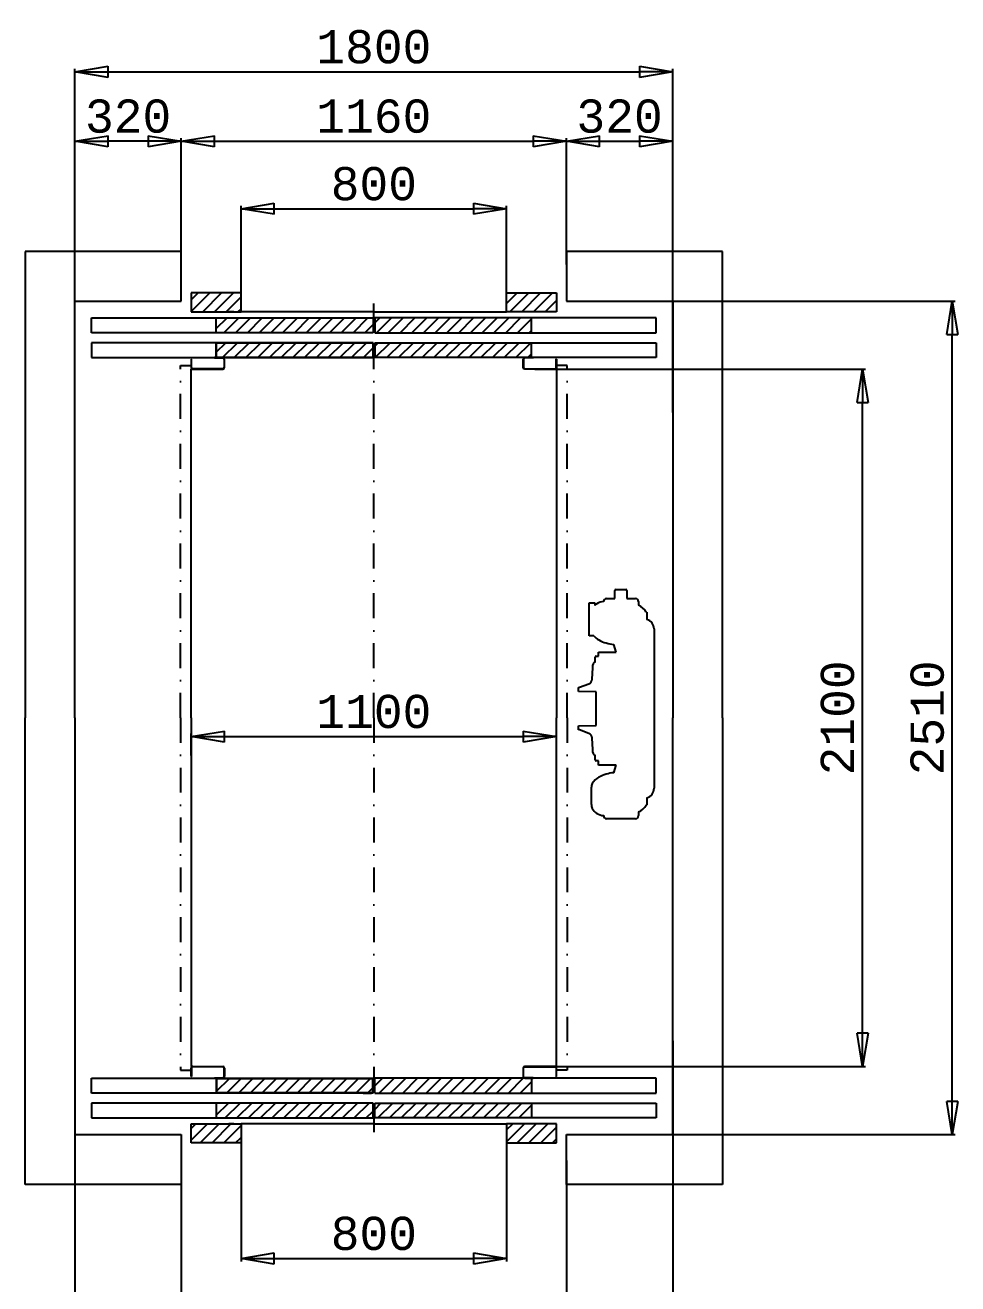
# Model space of a CAD drawing. Extents: x 66121 to 89453, y -8534 to 10021.
# Drawn here: x 80504 to 83313, y 6174 to 9965 of the extents above; entities that cross this region are included whole.
import ezdxf

# ---------------------------------------------------------------- set-up
doc = ezdxf.new("R2010")
doc.units = 0
doc.header["$LTSCALE"] = 50
doc.header["$MEASUREMENT"] = 0
doc.linetypes.add('DASHDOT', pattern=[1, 0.5, -0.25, 0, -0.25])
doc.layers.get('0').update_dxf_attribs({"linetype": 'CONTINUOUS'})
doc.layers.get('Defpoints').update_dxf_attribs({"linetype": 'CONTINUOUS'})
for name, color, linetype in [('CONT_35', 250, 'CONTINUOUS'), ('CONT_70', 5, 'CONTINUOUS'), ('DASHD_35', 40, 'DASHDOT'), ('DIM_MM', 7, 'CONTINUOUS'), ('HATCH_35', 6, 'CONTINUOUS')]:
    doc.layers.add(name, color=color, linetype=linetype)
doc.styles.get("Standard").update_dxf_attribs({"font": 'monotxt'})
doc.dimstyles.get("Standard").update_dxf_attribs({"dimscale": 50, "dimtxt": 2, "dimasz": 2, "dimexe": 0.18, "dimexo": 0, "dimgap": 0.5, "dimtad": 1, "dimdec": 0, "dimrnd": 1, "dimzin": 0, "dimdsep": 46, "dimtxsty": 'Standard', "dimblk": 'CLOSED', "dimcen": 0.09, "dimadec": 0, "dimazin": 0, "dimtfac": 1, "dimtdec": 0, "dimtmove": 2, "dimatfit": 0, "dimldrblk": 'CLOSED', "dimfxl": 1, "dimtolj": 1, "dimtzin": 0, "dimarcsym": 0})
pattern_1 = [(45, (71866.3244178765, -94808.53949214166), (-17.67766952966369, 17.67766952966369), [])]

# ---------------------------------------------------------------- blocks, each defined once
blk = doc.blocks.new('_Closed')
at = {"color": 0, "linetype": 'Continuous', "lineweight": -2}
for p, q in [((-1, 0.1666666666666667), (0, 0)), ((-1, 0.1666666666666667), (-1, -0.1666666666666667)), ((0, 0), (-1, -0.1666666666666667)), ((0, 0), (-1, 0))]:
    blk.add_line(p, q, dxfattribs=at)
blk = doc.blocks.new('*D101')
at = {"layer": 'Defpoints', "color": 0, "transparency": 16777216}
for p in [(82454.36302552259, 6906.319352253871), (80654.36302552259, 6857.519352254116), (82454.36302552259, 5742.479352254253)]:
    blk.add_point(p, dxfattribs=at)
at = {"layer": 'DIM_MM', "color": 0, "lineweight": -2, "transparency": 16777216}
for p, q in [((82454.36302552259, 6906.319352253871), (82454.36302552259, 5733.479352254253)), ((80654.36302552259, 6857.519352254116), (80654.36302552259, 5733.479352254253)), ((80754.36302552259, 5742.479352254253), (82354.36302552259, 5742.479352254253))]:
    blk.add_line(p, q, dxfattribs=at)
at = {"layer": 'DIM_MM', "color": 0, "lineweight": -2, "transparency": 16777216, "xscale": 100, "yscale": 100, "zscale": 100, "rotation": 180}
blk.add_blockref('_Closed', (80654.36302552259, 5742.479352254253), dxfattribs=at)
at = {"layer": 'DIM_MM', "color": 0, "lineweight": -2, "transparency": 16777216, "xscale": 100, "yscale": 100, "zscale": 100}
blk.add_blockref('_Closed', (82454.36302552259, 5742.479352254253), dxfattribs=at)
at = {"layer": 'DIM_MM', "color": 0, "transparency": 16777216, "insert": (81554.36302552259, 5817.479352254253), "char_height": 100, "attachment_point": 5}
blk.add_mtext('\\A1;1800', dxfattribs=at)
blk = doc.blocks.new('*D102')
at = {"layer": 'Defpoints', "color": 0, "transparency": 16777216}
for p in [(80974.36302551939, 6548.819352254017), (82134.36302551941, 6526.8193522539), (82134.36302551941, 6007.839352254035)]:
    blk.add_point(p, dxfattribs=at)
at = {"layer": 'DIM_MM', "color": 0, "lineweight": -2, "transparency": 16777216}
for p, q in [((80974.36302551939, 6548.819352254017), (80974.36302551939, 5998.839352254035)), ((82134.36302551941, 6526.8193522539), (82134.36302551941, 5998.839352254035)), ((81074.36302551939, 6007.839352254035), (82034.36302551941, 6007.839352254035))]:
    blk.add_line(p, q, dxfattribs=at)
at = {"layer": 'DIM_MM', "color": 0, "lineweight": -2, "transparency": 16777216, "xscale": 100, "yscale": 100, "zscale": 100, "rotation": 180}
blk.add_blockref('_Closed', (80974.36302551939, 6007.839352254035), dxfattribs=at)
at = {"layer": 'DIM_MM', "color": 0, "lineweight": -2, "transparency": 16777216, "xscale": 100, "yscale": 100, "zscale": 100}
blk.add_blockref('_Closed', (82134.36302551941, 6007.839352254035), dxfattribs=at)
at = {"layer": 'DIM_MM', "color": 0, "transparency": 16777216, "insert": (81554.3630255194, 6082.839352254035), "char_height": 100, "attachment_point": 5}
blk.add_mtext('\\A1;1160', dxfattribs=at)
blk = doc.blocks.new('*D103')
at = {"layer": 'Defpoints', "color": 0, "transparency": 16777216}
for p in [(81154.3630255194, 6617.419352254314), (81954.36302551931, 6614.219352254389), (81954.36302551931, 6250.619352254529)]:
    blk.add_point(p, dxfattribs=at)
at = {"layer": 'DIM_MM', "color": 0, "lineweight": -2, "transparency": 16777216}
for p, q in [((81154.3630255194, 6617.419352254314), (81154.3630255194, 6241.619352254529)), ((81954.36302551931, 6614.219352254389), (81954.36302551931, 6241.619352254529)), ((81254.3630255194, 6250.619352254529), (81854.36302551931, 6250.619352254529))]:
    blk.add_line(p, q, dxfattribs=at)
at = {"layer": 'DIM_MM', "color": 0, "lineweight": -2, "transparency": 16777216, "xscale": 100, "yscale": 100, "zscale": 100, "rotation": 180}
blk.add_blockref('_Closed', (81154.3630255194, 6250.619352254529), dxfattribs=at)
at = {"layer": 'DIM_MM', "color": 0, "lineweight": -2, "transparency": 16777216, "xscale": 100, "yscale": 100, "zscale": 100}
blk.add_blockref('_Closed', (81954.36302551931, 6250.619352254529), dxfattribs=at)
at = {"layer": 'DIM_MM', "color": 0, "transparency": 16777216, "insert": (81554.36302551936, 6325.619352254529), "char_height": 100, "attachment_point": 5}
blk.add_mtext('\\A1;800', dxfattribs=at)
blk = doc.blocks.new('*D104')
at = {"layer": 'Defpoints', "color": 0, "transparency": 16777216}
for p in [(82104.36302551949, 7822.519352254261), (82104.36302551949, 7817.019352254232), (81004.36302551859, 7765.119352254209)]:
    blk.add_point(p, dxfattribs=at)
at = {"layer": 'DIM_MM', "color": 0, "lineweight": -2, "transparency": 16777216}
for p, q in [((81004.36302551859, 7765.119352254209), (81004.36302551859, 7831.519352254261)), ((81104.36302551859, 7822.519352254261), (82004.36302551949, 7822.519352254261)), ((82104.36302551949, 7817.019352254232), (82104.36302551949, 7831.519352254261))]:
    blk.add_line(p, q, dxfattribs=at)
at = {"layer": 'DIM_MM', "color": 0, "lineweight": -2, "transparency": 16777216, "xscale": 100, "yscale": 100, "zscale": 100, "rotation": 180}
blk.add_blockref('_Closed', (81004.36302551859, 7822.519352254261), dxfattribs=at)
at = {"layer": 'DIM_MM', "color": 0, "lineweight": -2, "transparency": 16777216, "xscale": 100, "yscale": 100, "zscale": 100}
blk.add_blockref('_Closed', (82104.36302551949, 7822.519352254261), dxfattribs=at)
at = {"layer": 'DIM_MM', "color": 0, "transparency": 16777216, "insert": (81554.36302551904, 7897.519352254261), "char_height": 100, "attachment_point": 5}
blk.add_mtext('\\A1;1100', dxfattribs=at)
blk = doc.blocks.new('*D105')
at = {"layer": 'Defpoints', "color": 0, "transparency": 16777216}
for p in [(82454.36302552259, 9824.499352254446), (82454.36302552259, 8798.819352254162), (80654.36302552259, 8705.319352254395)]:
    blk.add_point(p, dxfattribs=at)
at = {"layer": 'DIM_MM', "color": 0, "lineweight": -2, "transparency": 16777216}
for p, q in [((80654.36302552259, 8705.319352254395), (80654.36302552259, 9833.499352254446)), ((80754.36302552259, 9824.499352254446), (82354.36302552259, 9824.499352254446)), ((82454.36302552259, 8798.819352254162), (82454.36302552259, 9833.499352254446))]:
    blk.add_line(p, q, dxfattribs=at)
at = {"layer": 'DIM_MM', "color": 0, "lineweight": -2, "transparency": 16777216, "xscale": 100, "yscale": 100, "zscale": 100, "rotation": 180}
blk.add_blockref('_Closed', (80654.36302552259, 9824.499352254446), dxfattribs=at)
at = {"layer": 'DIM_MM', "color": 0, "lineweight": -2, "transparency": 16777216, "xscale": 100, "yscale": 100, "zscale": 100}
blk.add_blockref('_Closed', (82454.36302552259, 9824.499352254446), dxfattribs=at)
at = {"layer": 'DIM_MM', "color": 0, "transparency": 16777216, "insert": (81554.36302552259, 9899.499352254446), "char_height": 100, "attachment_point": 5}
blk.add_mtext('\\A1;1800', dxfattribs=at)
blk = doc.blocks.new('*D106')
at = {"layer": 'Defpoints', "color": 0, "transparency": 16777216}
for p in [(82134.36302551924, 9615.599352254452), (80974.36302551939, 9261.319352254308), (82134.36302551924, 9244.81935225422)]:
    blk.add_point(p, dxfattribs=at)
at = {"layer": 'DIM_MM', "color": 0, "lineweight": -2, "transparency": 16777216}
for p, q in [((80974.36302551939, 9261.319352254308), (80974.36302551939, 9624.599352254452)), ((81074.36302551939, 9615.599352254452), (82034.36302551924, 9615.599352254452)), ((82134.36302551924, 9244.81935225422), (82134.36302551924, 9624.599352254452))]:
    blk.add_line(p, q, dxfattribs=at)
at = {"layer": 'DIM_MM', "color": 0, "lineweight": -2, "transparency": 16777216, "xscale": 100, "yscale": 100, "zscale": 100, "rotation": 180}
blk.add_blockref('_Closed', (80974.36302551939, 9615.599352254452), dxfattribs=at)
at = {"layer": 'DIM_MM', "color": 0, "lineweight": -2, "transparency": 16777216, "xscale": 100, "yscale": 100, "zscale": 100}
blk.add_blockref('_Closed', (82134.36302551924, 9615.599352254452), dxfattribs=at)
at = {"layer": 'DIM_MM', "color": 0, "transparency": 16777216, "insert": (81554.36302551931, 9690.599352254452), "char_height": 100, "attachment_point": 5}
blk.add_mtext('\\A1;1160', dxfattribs=at)
blk = doc.blocks.new('*D107')
at = {"layer": 'Defpoints', "color": 0, "transparency": 16777216}
for p in [(81954.36302551931, 9412.129352254073), (81154.3630255194, 9135.71935225404), (81954.36302551931, 9130.219352254011)]:
    blk.add_point(p, dxfattribs=at)
at = {"layer": 'DIM_MM', "color": 0, "lineweight": -2, "transparency": 16777216}
for p, q in [((81154.3630255194, 9135.71935225404), (81154.3630255194, 9421.129352254073)), ((81254.3630255194, 9412.129352254073), (81854.36302551931, 9412.129352254073)), ((81954.36302551931, 9130.219352254011), (81954.36302551931, 9421.129352254073))]:
    blk.add_line(p, q, dxfattribs=at)
at = {"layer": 'DIM_MM', "color": 0, "lineweight": -2, "transparency": 16777216, "xscale": 100, "yscale": 100, "zscale": 100, "rotation": 180}
blk.add_blockref('_Closed', (81154.3630255194, 9412.129352254073), dxfattribs=at)
at = {"layer": 'DIM_MM', "color": 0, "lineweight": -2, "transparency": 16777216, "xscale": 100, "yscale": 100, "zscale": 100}
blk.add_blockref('_Closed', (81954.36302551931, 9412.129352254073), dxfattribs=at)
at = {"layer": 'DIM_MM', "color": 0, "transparency": 16777216, "insert": (81554.36302551936, 9487.129352254073), "char_height": 100, "attachment_point": 5}
blk.add_mtext('\\A1;800', dxfattribs=at)
blk = doc.blocks.new('*D108')
at = {"layer": 'Defpoints', "color": 0, "transparency": 16777216}
for p in [(80654.36302552259, 6741.919352253848), (80974.36302551939, 6541.019352253883), (80654.36302552259, 6007.839352254035)]:
    blk.add_point(p, dxfattribs=at)
at = {"layer": 'DIM_MM', "color": 0, "lineweight": -2, "transparency": 16777216}
for p, q in [((80654.36302552259, 6741.919352253848), (80654.36302552259, 5998.839352254035)), ((80974.36302551939, 6541.019352253883), (80974.36302551939, 5998.839352254035)), ((80874.36302551939, 6007.839352254035), (80754.36302552259, 6007.839352254035))]:
    blk.add_line(p, q, dxfattribs=at)
at = {"layer": 'DIM_MM', "color": 0, "lineweight": -2, "transparency": 16777216, "xscale": 100, "yscale": 100, "zscale": 100, "rotation": 180}
blk.add_blockref('_Closed', (80654.36302552259, 6007.839352254035), dxfattribs=at)
at = {"layer": 'DIM_MM', "color": 0, "lineweight": -2, "transparency": 16777216, "xscale": 100, "yscale": 100, "zscale": 100}
blk.add_blockref('_Closed', (80974.36302551939, 6007.839352254035), dxfattribs=at)
at = {"layer": 'DIM_MM', "color": 0, "transparency": 16777216, "insert": (80814.36302552099, 6082.839352254035), "char_height": 100, "attachment_point": 5}
blk.add_mtext('\\A1;320', dxfattribs=at)
blk = doc.blocks.new('*D26')
at = {"layer": 'Defpoints', "color": 0, "transparency": 16777216}
for p in [(80654.36302552259, 9615.599352254452), (80974.36302551947, 9246.419352253819), (80654.36302552259, 8920.719352253895)]:
    blk.add_point(p, dxfattribs=at)
at = {"layer": 'DIM_MM', "color": 0, "lineweight": -2, "transparency": 16777216}
for p, q in [((80654.36302552259, 8920.719352253895), (80654.36302552259, 9624.599352254452)), ((80874.36302551947, 9615.599352254452), (80754.36302552259, 9615.599352254452)), ((80974.36302551947, 9246.419352253819), (80974.36302551947, 9624.599352254452))]:
    blk.add_line(p, q, dxfattribs=at)
at = {"layer": 'DIM_MM', "color": 0, "lineweight": -2, "transparency": 16777216, "xscale": 100, "yscale": 100, "zscale": 100, "rotation": 180}
blk.add_blockref('_Closed', (80654.36302552259, 9615.599352254452), dxfattribs=at)
at = {"layer": 'DIM_MM', "color": 0, "lineweight": -2, "transparency": 16777216, "xscale": 100, "yscale": 100, "zscale": 100}
blk.add_blockref('_Closed', (80974.36302551947, 9615.599352254452), dxfattribs=at)
at = {"layer": 'DIM_MM', "color": 0, "transparency": 16777216, "insert": (80814.36302552103, 9690.599352254452), "char_height": 100, "attachment_point": 5}
blk.add_mtext('\\A1;320', dxfattribs=at)
blk = doc.blocks.new('*D28')
at = {"layer": 'Defpoints', "color": 0, "transparency": 16777216}
for p in [(82373.98302552261, 9133.87935225483), (83296.38302552263, 9133.87935225483), (82354.08302552256, 6623.879352253956)]:
    blk.add_point(p, dxfattribs=at)
at = {"layer": 'DIM_MM', "color": 0, "lineweight": -2, "transparency": 16777216}
for p, q in [((82373.98302552261, 9133.87935225483), (83305.38302552263, 9133.87935225483)), ((83296.38302552263, 6723.879352253956), (83296.38302552263, 9033.87935225483)), ((82354.08302552256, 6623.879352253956), (83305.38302552263, 6623.879352253956))]:
    blk.add_line(p, q, dxfattribs=at)
at = {"layer": 'DIM_MM', "color": 0, "lineweight": -2, "transparency": 16777216, "xscale": 100, "yscale": 100, "zscale": 100}
for p, rotation in [((83296.38302552263, 9133.87935225483), 90), ((83296.38302552263, 6623.879352253956), 270)]:
    blk.add_blockref('_Closed', p, dxfattribs=dict(at, rotation=rotation))
at = {"layer": 'DIM_MM', "color": 0, "transparency": 16777216, "insert": (83221.38302552263, 7878.879352254406), "char_height": 100, "attachment_point": 5, "rotation": 90}
blk.add_mtext('\\A1;2510', dxfattribs=at)
blk = doc.blocks.new('*D29')
at = {"layer": 'Defpoints', "color": 0, "transparency": 16777216}
for p in [(82038.98302552276, 8928.879352255848), (83026.18302552261, 8928.879352255848), (82053.88302552316, 6828.879352253665)]:
    blk.add_point(p, dxfattribs=at)
at = {"layer": 'DIM_MM', "color": 0, "lineweight": -2, "transparency": 16777216}
for p, q in [((82038.98302552276, 8928.879352255848), (83035.18302552261, 8928.879352255848)), ((83026.18302552261, 6928.879352253665), (83026.18302552261, 8828.879352255848)), ((82053.88302552316, 6828.879352253665), (83035.18302552261, 6828.879352253665))]:
    blk.add_line(p, q, dxfattribs=at)
at = {"layer": 'DIM_MM', "color": 0, "lineweight": -2, "transparency": 16777216, "xscale": 100, "yscale": 100, "zscale": 100}
for p, rotation in [((83026.18302552261, 8928.879352255848), 90), ((83026.18302552261, 6828.879352253665), 270)]:
    blk.add_blockref('_Closed', p, dxfattribs=dict(at, rotation=rotation))
at = {"layer": 'DIM_MM', "color": 0, "transparency": 16777216, "insert": (82951.18302552261, 7878.879352254769), "char_height": 100, "attachment_point": 5, "rotation": 90}
blk.add_mtext('\\A1;2100', dxfattribs=at)
blk = doc.blocks.new('*D30')
at = {"layer": 'Defpoints', "color": 0, "transparency": 16777216}
for p in [(82454.36302552259, 6729.319352254191), (82134.36302551933, 6545.719352254477), (82454.36302552259, 6007.839352254035)]:
    blk.add_point(p, dxfattribs=at)
at = {"layer": 'DIM_MM', "color": 0, "lineweight": -2, "transparency": 16777216}
for p, q in [((82454.36302552259, 6729.319352254191), (82454.36302552259, 5998.839352254035)), ((82134.36302551933, 6545.719352254477), (82134.36302551933, 5998.839352254035)), ((82234.36302551933, 6007.839352254035), (82354.36302552259, 6007.839352254035))]:
    blk.add_line(p, q, dxfattribs=at)
at = {"layer": 'DIM_MM', "color": 0, "lineweight": -2, "transparency": 16777216, "xscale": 100, "yscale": 100, "zscale": 100, "rotation": 180}
blk.add_blockref('_Closed', (82134.36302551933, 6007.839352254035), dxfattribs=at)
at = {"layer": 'DIM_MM', "color": 0, "lineweight": -2, "transparency": 16777216, "xscale": 100, "yscale": 100, "zscale": 100}
blk.add_blockref('_Closed', (82454.36302552259, 6007.839352254035), dxfattribs=at)
at = {"layer": 'DIM_MM', "color": 0, "transparency": 16777216, "insert": (82294.36302552096, 6082.839352254035), "char_height": 100, "attachment_point": 5}
blk.add_mtext('\\A1;320', dxfattribs=at)
blk = doc.blocks.new('*D31')
at = {"layer": 'Defpoints', "color": 0, "transparency": 16777216}
for p in [(82454.36302552259, 9615.599352254452), (82134.36302551933, 9257.419352253877), (82454.36302552259, 9002.519352253825)]:
    blk.add_point(p, dxfattribs=at)
at = {"layer": 'DIM_MM', "color": 0, "lineweight": -2, "transparency": 16777216}
for p, q in [((82134.36302551933, 9257.419352253877), (82134.36302551933, 9624.599352254452)), ((82234.36302551933, 9615.599352254452), (82354.36302552259, 9615.599352254452)), ((82454.36302552259, 9002.519352253825), (82454.36302552259, 9624.599352254452))]:
    blk.add_line(p, q, dxfattribs=at)
at = {"layer": 'DIM_MM', "color": 0, "lineweight": -2, "transparency": 16777216, "xscale": 100, "yscale": 100, "zscale": 100, "rotation": 180}
blk.add_blockref('_Closed', (82134.36302551933, 9615.599352254452), dxfattribs=at)
at = {"layer": 'DIM_MM', "color": 0, "lineweight": -2, "transparency": 16777216, "xscale": 100, "yscale": 100, "zscale": 100}
blk.add_blockref('_Closed', (82454.36302552259, 9615.599352254452), dxfattribs=at)
at = {"layer": 'DIM_MM', "color": 0, "transparency": 16777216, "insert": (82294.36302552096, 9690.599352254452), "char_height": 100, "attachment_point": 5}
blk.add_mtext('\\A1;320', dxfattribs=at)

msp = doc.modelspace()

# ---------------------------------------------------------------- hatches: boundary and pattern name
at = {"layer": 'HATCH_35'}
h = msp.add_hatch(dxfattribs=at)
h.set_pattern_fill('ANSI31', color=256, scale=200, style=0)
h.set_pattern_definition([(45, (71916.3244178765, -94808.53949214166), (-17.67766952966369, 17.67766952966369), [])])
h.paths.add_polyline_path([(81004.36302551947, 9158.879352256372), (81004.36302551957, 9101.879352252763), (81154.36302551939, 9101.879352252035), (81154.36302551939, 9158.879352252734)])
h = msp.add_hatch(dxfattribs=at)
h.set_pattern_fill('ANSI31', color=256, scale=200, style=0)
h.set_pattern_definition([(45, (71816.3244178765, -94808.53949214166), (-17.67766952966369, 17.67766952966369), [])])
h.paths.add_polyline_path([(82104.36302551911, 9101.879352252763), (82104.36302551921, 9158.879352256372), (81954.3630255193, 9158.879352252734), (81954.3630255193, 9101.879352252035)])
h = msp.add_hatch(dxfattribs=at)
h.set_pattern_fill('ANSI31', color=256, scale=200, style=0)
h.set_pattern_definition(pattern_1)
h.paths.add_polyline_path([(81551.86302551943, 9038.879352254975), (81551.86302551943, 9083.879352254684), (81079.8630255194, 9083.879352254684), (81079.86302551931, 9038.879352254975)])
h.paths.add_polyline_path([(81550.8630255194, 9007.87935225544), (81080.86302551933, 9007.879352254713), (81080.86302551933, 8964.879352255412), (81550.8630255194, 8964.879352255412)])
h = msp.add_hatch(dxfattribs=at)
h.set_pattern_fill('ANSI31', color=256, scale=200, style=0)
h.set_pattern_definition(pattern_1)
h.paths.add_polyline_path([(82028.86302551937, 9038.879352254975), (82028.86302551928, 9083.879352254684), (81556.86302551925, 9083.879352254684), (81556.86302551925, 9038.879352254975)])
h.paths.add_polyline_path([(82028.86302551937, 8963.879352254975), (82028.86302551937, 9008.879352254684), (81556.86302551925, 9008.879352254684), (81556.86302551925, 8963.879352254975)])
h = msp.add_hatch(dxfattribs=at)
h.set_pattern_fill('ANSI31', color=256, scale=200, style=0)
h.set_pattern_definition(pattern_1)
h.paths.add_polyline_path([(81004.36302551957, 6655.879352256488), (81004.36302551947, 6598.879352252879), (81154.36302551939, 6598.879352257245), (81154.36302551939, 6655.879352257216)])
h.paths.add_polyline_path([(81551.86302551943, 6718.879352253811), (81079.86302551931, 6718.879352253811), (81079.8630255194, 6673.879352254102), (81551.86302551943, 6673.879352254102)])
h.paths.add_polyline_path([(81550.8630255194, 6749.879352254538), (81550.8630255194, 6792.879352254567), (81080.86302551933, 6792.879352254567), (81080.86302551933, 6749.879352254538)])
h = msp.add_hatch(dxfattribs=at)
h.set_pattern_fill('ANSI31', color=256, scale=200, style=0)
h.set_pattern_definition(pattern_1)
h.paths.add_polyline_path([(82028.86302551939, 6793.879352251628), (82009.36302551933, 6793.879352251628), (81556.86302551925, 6793.879352253811), (81556.86302551925, 6748.879352254102), (82028.86302551937, 6748.879352254102)])
h.paths.add_polyline_path([(82028.86302551937, 6718.879352253811), (81556.86302551925, 6718.879352253811), (81556.86302551925, 6673.879352254102), (82028.86302551928, 6673.879352254102)])
h.paths.add_polyline_path([(82104.36302551921, 6598.879352252879), (82104.36302551911, 6655.879352256488), (81954.3630255193, 6655.879352257216), (81954.3630255193, 6598.879352257245)])

# ---------------------------------------------------------------- linework, layer by layer
at = {"layer": 'CONT_35', "ltscale": 3}
for p, q in [((81154.36302551939, 9158.879352252734), (81004.36302551947, 9158.879352256372)), ((81004.36302551947, 9158.879352256372), (81004.36302551957, 9101.879352252763)), ((81154.36302551939, 9101.879352252035), (81154.36302551939, 9158.879352252734)), ((81954.3630255193, 9158.879352252734), (82104.36302551921, 9158.879352256372)), ((81954.3630255193, 9101.879352252035), (81954.3630255193, 9158.879352252734)), ((82104.36302551921, 9158.879352256372), (82104.36302551911, 9101.879352252763)), ((81004.36302551957, 9101.879352252763), (81154.36302551939, 9101.879352252035)), ((81132.36302552036, 9101.879352252035), (81117.36302552231, 9101.879352252035)), ((81554.36302551939, 9101.879352252035), (81154.3630255193, 9101.879352252035)), ((81554.3630255193, 9101.879352252035), (81954.36302551939, 9101.879352252035)), ((82104.36302551911, 9101.879352252763), (81954.3630255193, 9101.879352252035)), ((80704.36302551966, 9038.879352255208), (80704.36302551966, 9083.879352254917)), ((81079.86302551931, 9038.879352255208), (81079.8630255194, 9083.879352254917)), ((81551.86302551943, 9083.879352254917), (81551.86302551943, 9038.879352255208)), ((81556.86302551925, 9083.879352254917), (81556.86302551925, 9038.879352255208)), ((82028.86302551937, 9038.879352255208), (82028.86302551928, 9083.879352254917)), ((82404.36302551902, 9038.879352255208), (82404.36302551902, 9083.879352254917)), ((81551.86302551943, 9008.879352254917), (80704.36302551966, 9008.879352254917)), ((80704.36302551966, 9008.879352254917), (80704.36302551966, 8963.879352255208)), ((81079.86302551931, 8963.879352255208), (81079.86302551931, 9008.879352254917)), ((81550.8630255194, 9007.87935225544), (81080.86302551933, 9007.879352254713)), ((81080.86302551933, 8964.879352255412), (81080.86302551933, 9007.879352254713)), ((81521.8630255194, 9008.879352254917), (81546.8630255194, 9008.879352254917)), ((81550.8630255194, 9007.87935225544), (81550.8630255194, 8964.879352255412)), ((81551.86302551943, 9008.879352254917), (81551.86302551943, 8963.879352255208)), ((81556.86302551925, 9008.879352254917), (81556.86302551925, 8963.879352255208)), ((82028.86302551937, 8963.879352255208), (82028.86302551937, 9008.879352254917)), ((82404.36302551902, 9008.879352254917), (82404.36302551902, 8963.879352255208)), ((80704.36302551966, 8963.879352255208), (81551.86302551943, 8963.879352255208)), ((81004.36302551902, 8958.87935225419), (81004.36302551885, 8933.87935225419)), ((81005.36302551905, 8958.87935225419), (81004.36302551902, 8958.87935225419)), ((81005.36302551877, 8933.87935225419), (81005.36302551905, 8958.87935225419)), ((81099.36302551928, 8963.879352258118), (81074.36302551928, 8963.879352258118)), ((81074.36302551928, 8963.879352258118), (81074.36302551928, 8962.879352257914)), ((81074.36302551928, 8962.879352257914), (81099.36302551928, 8962.879352257914)), ((81080.86302551933, 8964.879352255412), (81550.8630255194, 8964.879352255412)), ((81103.36302551927, 8958.879352257827), (81103.36302551927, 8933.879352257827)), ((81104.3630255193, 8933.879352257827), (81104.3630255193, 8958.879352257827)), ((81004.36302551848, 7878.879352254626), (81004.36302551893, 8928.879352255353)), ((81099.36302551946, 8929.87935225774), (81009.36302551895, 8929.879352254102)), ((81009.36302551895, 8928.879352254626), (81099.36302551937, 8928.879352257536)), ((82104.36302551902, 8928.879352255353), (82104.36302551947, 7878.879352254626)), ((82283.14302551976, 8265.081254616416), (82312.8830255198, 8265.081254616416)), ((82246.6464502811, 8228.99463410522), (82246.67274842819, 8228.996343726794)), ((82254.9413239743, 8238.570693880501), (82280.14302551978, 8238.574963442989)), ((82280.14302551978, 8238.574963442989), (82280.14302551978, 8262.081254616533)), ((82315.88302551977, 8262.081254616533), (82315.88302551977, 8238.581018358127)), ((82315.88302551977, 8238.581018358127), (82342.62014438905, 8238.58554804483)), ((82342.62014438905, 8238.58554804483), (82342.62014662777, 8238.585547738512)), ((82350.99311520976, 8228.989760816512), (82350.99311520976, 8217.991572342908)), ((82202.43302532677, 8225.03210742234), (82219.93302532678, 8225.032107423067)), ((82202.43302532677, 8125.532107422805), (82202.43302532677, 8225.03210742234)), ((82219.93302532678, 8225.032107423067), (82219.93302532678, 8217.285424810143)), ((82226.04348193441, 8222.562932800975), (82226.06536346125, 8222.576040349122)), ((82374.89299067698, 8197.295600169491), (82376.7592849957, 8196.782076793352)), ((82376.7592849957, 8196.782076793352), (82376.7592849957, 8175.042076793216)), ((82217.1205201415, 8125.532107422805), (82202.43302532677, 8125.532107422805)), ((82398.43302532658, 8146.599157471246), (82398.43302532668, 7666.959547037732)), ((82230.86302551988, 8076.739352191544), (82284.10584585376, 8076.739352191544)), ((82230.86302551988, 8064.339665979242), (82230.86302551988, 8076.739352191544)), ((82284.10584585376, 8076.739352191544), (82277.13492853932, 8099.790251608829)), ((82214.3630255196, 8029.779352378137), (82214.3630255196, 8038.779352316669)), ((82220.86302555059, 8046.637469145389), (82220.86302555059, 8061.339665979358)), ((82223.86302555056, 8064.339665979242), (82230.86302551988, 8064.339665979242)), ((82211.81624938177, 7995.519113916271), (82214.3630255196, 8029.779352378137)), ((82170.86302551447, 7970.779352254795), (82173.82796108973, 7970.871836198967)), ((82170.86302551447, 7958.779352254533), (82170.86302551447, 7970.779352254795)), ((82173.82796108973, 7970.871836198967), (82201.77272583792, 7981.246933205875)), ((82224.36302551955, 7957.243087545976), (82170.86302551447, 7958.779352254533)), ((82224.36302551955, 7856.315616963002), (82224.36302551955, 7957.243087545976)), ((81004.36302551848, 7878.879352254626), (81004.36302551893, 6828.879352253898)), ((82104.36302551902, 6828.879352253898), (82104.36302551947, 7878.879352254626)), ((82170.86302551447, 7854.779352253718), (82224.36302551955, 7856.315616963002)), ((82170.86302551447, 7842.779352253456), (82170.86302551447, 7854.779352253718)), ((82173.82796108973, 7842.686868309283), (82170.86302551447, 7842.779352253456)), ((82201.77272583792, 7832.311771302375), (82173.82796108973, 7842.686868309283)), ((82214.3630255196, 7783.779352130841), (82211.81624938177, 7818.039590592707)), ((82214.3630255196, 7774.779352191581), (82214.3630255196, 7783.779352130841)), ((82220.86302555059, 7752.21903852962), (82220.86302555059, 7766.921235362861)), ((82230.86302551988, 7749.219038529009), (82223.86302555056, 7749.219038529009)), ((82230.86302551988, 7736.819352317434), (82230.86302551988, 7749.219038529009)), ((82284.10584585376, 7736.819352317434), (82230.86302551988, 7736.819352317434)), ((82277.13492853932, 7713.768452899421), (82284.10584585376, 7736.819352317434)), ((82209.41965865435, 7617.535862917612), (82209.41965865435, 7669.797610222486)), ((82376.7592849957, 7638.516627715035), (82376.7592849957, 7616.776627714898)), ((82350.99311520976, 7595.567132165343), (82350.99311520976, 7584.568945951651)), ((82376.7592849957, 7616.776627714898), (82374.89299067698, 7616.263104338759)), ((82342.62014408573, 7574.97315868186), (82254.9413239743, 7574.988010627749)), ((81004.36302551902, 6798.879352255062), (81004.36302551885, 6823.879352255062)), ((81005.36302551877, 6823.879352255062), (81005.36302551905, 6798.879352255062)), ((81009.36302551895, 6828.879352255353), (81099.36302551937, 6828.879352251715)), ((81099.36302551946, 6827.879352251512), (81009.36302551895, 6827.87935225515)), ((81103.36302551927, 6798.879352251424), (81103.36302551927, 6823.879352251424)), ((81104.3630255193, 6823.879352251424), (81104.3630255193, 6798.879352251424)), ((80704.36302551966, 6793.879352254044), (81551.86302551943, 6793.879352254044)), ((80704.36302551966, 6748.879352254335), (80704.36302551966, 6793.879352254044)), ((81005.36302551905, 6798.879352255062), (81004.36302551902, 6798.879352255062)), ((81074.36302551928, 6794.879352251337), (81099.36302551928, 6794.879352251337)), ((81074.36302551928, 6793.879352251861), (81074.36302551928, 6794.879352251337)), ((81099.36302551928, 6793.879352251861), (81074.36302551928, 6793.879352251861)), ((81079.86302551931, 6793.879352254044), (81079.86302551931, 6748.879352254335)), ((81080.86302551933, 6792.879352254567), (81550.8630255194, 6792.879352254567)), ((81080.86302551933, 6792.879352254567), (81080.86302551933, 6749.879352254538)), ((81550.8630255194, 6749.879352254538), (81550.8630255194, 6792.879352254567)), ((81551.86302551943, 6748.879352254335), (81551.86302551943, 6793.879352254044)), ((81556.86302551925, 6748.879352254335), (81556.86302551925, 6793.879352254044)), ((82028.86302551937, 6793.879352254044), (82028.86302551937, 6748.879352254335)), ((82404.36302551902, 6748.879352254335), (82404.36302551902, 6793.879352254044)), ((81551.86302551943, 6748.879352254335), (80704.36302551966, 6748.879352254335)), ((81550.8630255194, 6749.879352254538), (81080.86302551933, 6749.879352254538)), ((81521.8630255194, 6748.879352254335), (81546.8630255194, 6748.879352254335)), ((80704.36302551966, 6718.879352254044), (80704.36302551966, 6673.879352254335)), ((81079.86302551931, 6718.879352254044), (81079.8630255194, 6673.879352254335)), ((81551.86302551943, 6673.879352254335), (81551.86302551943, 6718.879352254044)), ((81556.86302551925, 6673.879352254335), (81556.86302551925, 6718.879352254044)), ((82028.86302551937, 6718.879352254044), (82028.86302551928, 6673.879352254335)), ((82404.36302551902, 6718.879352254044), (82404.36302551902, 6673.879352254335)), ((81004.36302551957, 6655.879352256488), (81154.36302551939, 6655.879352257216)), ((81004.36302551947, 6598.879352252879), (81004.36302551957, 6655.879352256488)), ((81132.36302552036, 6655.879352257216), (81117.36302552231, 6655.879352257216)), ((81554.36302551939, 6655.879352257216), (81154.3630255193, 6655.879352257216)), ((81154.36302551939, 6655.879352257216), (81154.36302551939, 6598.879352257245)), ((81554.3630255193, 6655.879352257216), (81954.36302551939, 6655.879352257216)), ((82104.36302551911, 6655.879352256488), (81954.3630255193, 6655.879352257216)), ((81954.3630255193, 6655.879352257216), (81954.3630255193, 6598.879352257245)), ((82104.36302551921, 6598.879352252879), (82104.36302551911, 6655.879352256488)), ((81154.36302551939, 6598.879352257245), (81004.36302551947, 6598.879352252879)), ((81954.3630255193, 6598.879352257245), (82104.36302551921, 6598.879352252879))]:
    msp.add_line(p, q, dxfattribs=at)
for points in [[(80704.36302551968, 9083.879352254684), (81079.86302551941, 9083.879352254684), (81551.86302551943, 9083.879352254684)], [(82404.36302551904, 9083.879352254684), (82028.8630255193, 9083.879352254684), (81556.86302551927, 9083.879352254684)], [(81551.86302551943, 9038.879352254975), (81079.86302551931, 9038.879352254975), (80704.36302551968, 9038.879352254975)], [(81556.86302551927, 9038.879352254975), (82028.86302551939, 9038.879352254975), (82404.36302551904, 9038.879352254975)], [(81556.86302551927, 9008.879352254684), (82028.86302551939, 9008.879352254684), (82404.36302551904, 9008.879352254684)], [(82404.36302551904, 8963.879352254975), (82028.86302551939, 8963.879352254975), (81556.86302551927, 8963.879352254975)], [(82404.36302551904, 6793.879352253811), (82028.86302551939, 6793.879352253811), (81556.86302551927, 6793.879352253811)], [(81556.86302551927, 6748.879352254102), (82028.86302551939, 6748.879352254102), (82404.36302551904, 6748.879352254102)], [(81551.86302551943, 6718.879352253811), (81079.86302551931, 6718.879352253811), (80704.36302551968, 6718.879352253811)], [(81556.86302551927, 6718.879352253811), (82028.86302551939, 6718.879352253811), (82404.36302551904, 6718.879352253811)], [(80704.36302551968, 6673.879352254102), (81079.86302551941, 6673.879352254102), (81551.86302551943, 6673.879352254102)], [(82404.36302551904, 6673.879352254102), (82028.8630255193, 6673.879352254102), (81556.86302551927, 6673.879352254102)]]:
    msp.add_lwpolyline(points, dxfattribs=at)
for points in [[(82104.36302551904, 8958.879352253229), (82104.36302551904, 8933.879352253956, -0.4142135623841667), (82099.36302551902, 8928.879352253665), (82009.36302551924, 8928.879352257303, -0.4142135623620234), (82004.36302551931, 8933.879352256867), (82004.36302551931, 8958.879352257594, -0.414213562373095), (82009.36302551933, 8963.879352257158), (82034.36302551933, 8963.879352257158), (82034.36302551933, 8962.879352256954), (82009.36302551933, 8962.879352256954, 0.414213562373095), (82005.36302551933, 8958.879352257594), (82005.36302551933, 8933.879352256867, 0.4142135623618569), (82009.36302551914, 8929.87935225678), (82099.36302551911, 8929.879352253869, 0.4142135623843332), (82103.3630255192, 8933.879352253956), (82103.36302551901, 8958.879352253229)], [(82104.36302551904, 6798.879352255557), (82104.36302551904, 6823.879352255557, 0.4142135623841667), (82099.36302551902, 6828.87935225512), (82009.36302551924, 6828.87935225221, 0.4142135623620234), (82004.36302551931, 6823.879352251919), (82004.36302551931, 6798.879352251919, 0.414213562373095), (82009.36302551933, 6793.879352251628), (82034.36302551933, 6793.879352251628), (82034.36302551933, 6794.879352251832), (82009.36302551933, 6794.879352251832, -0.414213562373095), (82005.36302551933, 6798.879352251919), (82005.36302551933, 6823.879352251919, -0.4142135623618569), (82009.36302551914, 6827.879352252006), (82099.36302551911, 6827.879352255644, -0.4142135623843332), (82103.3630255192, 6823.879352255557), (82103.36302551901, 6798.879352255557)]]:
    msp.add_lwpolyline(points, format="xyb", close=True, dxfattribs=at)
for centre, radius, start, end in [((81099.36302551928, 8958.879352257827), 5.000000000000071, 0, 90), ((81099.36302551928, 8958.879352257827), 4.000000000000981, 0, 90), ((81009.36302551877, 8933.87935225419), 4.999999999989058, 180, 270.0000000016675), ((81009.36302551877, 8933.87935225419), 3.999999999971493, 180, 270.0000000025013), ((81099.36302551928, 8933.879352257827), 3.999999999996362, 270.0000000025013, 0), ((81099.36302551918, 8933.879352257827), 5.000000000126192, 270.0000000016675, 0), ((82283.14302551976, 8262.081254616533), 2.999999999999403, 90, 180), ((82312.8830255198, 8262.081254616533), 3.000000000000114, 0, 90), ((82249.61999117618, 8183.254327937357), 45.83685802675441, 93.71951910501787, 120.9225973663144), ((82256.35782773729, 8228.9897585566), 9.685081547884856, 98.41003294057381, 179.961042921671), ((82341.30803590055, 8228.989760816512), 9.685079309156622, 0, 82.2137653431168), ((82258.92881971181, 8178.311116377336), 55.1331905258258, 126.6175526429143, 135.0157887997522), ((82330.19675387708, 8169.827896171955), 52.4616845609212, 31.57246175418826, 66.64602910607512), ((82368.93302532658, 8146.599157471246), 29.49999999992458, 0, 74.6154023600206), ((82258.92881971181, 8161.472819499795), 55.13319052582909, 220.6841647873002, 240.6322368459576), ((82289.5701260601, 8222.939753435094), 123.7757405038324, 242.2251073992697, 264.2340206139734), ((82222.36302551987, 8038.779352316669), 8.000000000253493, 100.8069226507725, 180), ((82223.86302555056, 8061.339665979358), 3.000000000000824, 90, 180), ((82194.86302551955, 7996.779352254271), 16.99999999970259, 293.9822091778199, 355.7486684056645), ((82194.86302551955, 7816.77935225398), 16.99999999970038, 4.25133159433545, 66.01779082218013), ((82222.36302551987, 7774.779352191581), 8.000000000253022, 180, 259.1930773492275), ((82223.86302555056, 7752.21903852962), 3.000000000002956, 180, 270), ((82258.92881971181, 7652.085885008455), 55.13319052582604, 119.3677631540423, 148.4366957379803), ((82289.5701260601, 7590.618951073884), 123.7757405038306, 95.76597938602657, 117.7748926007303), ((82237.16166163236, 7669.356846277697), 27.74550417794604, 155.3135466416469, 179.0897633028626), ((82368.93302532658, 7666.959547037732), 29.50000000008473, 285.384597639115, 0), ((82237.16166163236, 7617.976626861673), 27.74550417794808, 180.9102366971374, 204.6864533583531), ((82258.92881971181, 7635.247588130915), 55.13319052582649, 211.5633042620197, 233.3824473570857), ((82249.5913723947, 7630.306237055083), 45.8237474571073, 239.0774026336855, 266.3482230172098), ((82256.35782773729, 7584.568945951651), 9.685081547883543, 179.961042921671, 261.5899670594262), ((82341.30803590055, 7584.568945951651), 9.685079309159761, 277.7862194783546, 0), ((82330.19675387708, 7643.730808336295), 52.46168456091972, 293.3539708939248, 328.4275382458117), ((81009.36302551877, 6823.879352255062), 4.999999999989058, 89.99999999749872, 180), ((81009.36302551877, 6823.879352255062), 3.999999999971493, 89.99999999749872, 180), ((81099.36302551918, 6823.879352251424), 5.000000000126192, 0, 89.99999999749872), ((81099.36302551928, 6823.879352251424), 4.000000000002046, 0, 89.99999999749872), ((81099.36302551928, 6798.879352251424), 4.000000000000981, 270, 0), ((81099.36302551928, 6798.879352251424), 5.000000000000071, 270, 0)]:
    msp.add_arc(centre, radius, start, end, dxfattribs=at)
at = {"layer": 'CONT_70', "ltscale": 3}
for p, q in [((80974.36302551918, 9283.879352255062), (80504.36302552257, 9283.879352255062)), ((80504.36302552257, 9283.879352255062), (80504.36302552257, 7878.879352254626)), ((80974.36302551973, 9133.879352255062), (80974.36302551918, 9283.879352255062)), ((82604.36302552257, 9283.879352255062), (82134.36302551976, 9283.879352255062)), ((82134.36302551976, 9283.879352255062), (82134.36302551859, 9133.879352255062)), ((82604.36302552257, 7878.879352254626), (82604.36302552257, 9283.879352255062)), ((80654.36302552257, 7878.879352254626), (80654.36302552257, 9133.879352255062)), ((80654.36302552257, 9133.879352255062), (80974.36302551973, 9133.879352255062)), ((82134.36302551859, 9133.879352255062), (82454.36302552257, 9133.879352255062)), ((82454.36302552257, 9133.879352255062), (82454.36302552257, 7878.879352254626)), ((80504.36302552257, 6473.879352254189), (80504.36302552257, 7878.879352254626)), ((80654.36302552257, 7878.879352254626), (80654.36302552257, 6623.879352254189)), ((82454.36302552257, 6623.879352254189), (82454.36302552257, 7878.879352254626)), ((82604.36302552257, 7878.879352254626), (82604.36302552257, 6473.879352254189)), ((80654.36302552257, 6623.879352254189), (80974.36302551973, 6623.879352254189)), ((80974.36302551973, 6623.879352254189), (80974.36302551918, 6473.879352254189)), ((82134.36302551859, 6623.879352254189), (82454.36302552257, 6623.879352254189)), ((82134.36302551976, 6473.879352254189), (82134.36302551859, 6623.879352254189)), ((80974.36302551918, 6473.879352254189), (80504.36302552257, 6473.879352254189)), ((82604.36302552257, 6473.879352254189), (82134.36302551976, 6473.879352254189))]:
    msp.add_line(p, q, dxfattribs=at)
at = {"layer": 'DASHD_35', "ltscale": 3}
for p, q in [((81554.36302551939, 7878.879352254626), (81554.36302551939, 9126.37935225448)), ((80971.86302551895, 7878.879352254626), (80971.86302551895, 8939.879352255412)), ((80971.86302551895, 8939.879352255412), (81004.36302551893, 8939.879352255412)), ((82136.86302552001, 8939.879352255412), (82104.36302551902, 8939.879352255412)), ((82136.86302552001, 7878.879352254626), (82136.86302552001, 8939.879352255412)), ((80971.86302551895, 7878.879352254626), (80971.86302551895, 6817.87935225384)), ((81554.36302551939, 7878.879352254626), (81554.36302551939, 6631.379352254771)), ((82136.86302552001, 7878.879352254626), (82136.86302552001, 6817.87935225384)), ((80971.86302551895, 6817.87935225384), (81004.36302551893, 6817.87935225384)), ((82136.86302552001, 6817.87935225384), (82104.36302551902, 6817.87935225384))]:
    msp.add_line(p, q, dxfattribs=at)

# ---------------------------------------------------------------- dimensions: what is measured, and where the dimension line sits
at = {"layer": 'DIM_MM'}
for base, p1, p2, picture, middle in [((82454.36302552259, 9824.499352254446), (80654.36302552259, 8705.319352254395), (82454.36302552259, 8798.819352254162), '*D105', (81554.36302552259, 9899.499352254446)), ((80654.36302552259, 9615.599352254452), (80974.36302551947, 9246.419352253819), (80654.36302552259, 8920.719352253895), '*D26', (80814.36302552103, 9690.599352254452)), ((82134.36302551924, 9615.599352254452), (80974.36302551939, 9261.319352254308), (82134.36302551924, 9244.81935225422), '*D106', (81554.36302551931, 9690.599352254452)), ((82454.36302552259, 9615.599352254452), (82134.36302551933, 9257.419352253877), (82454.36302552259, 9002.519352253825), '*D31', (82294.36302552096, 9690.599352254452)), ((81954.36302551931, 9412.129352254073), (81154.3630255194, 9135.71935225404), (81954.36302551931, 9130.219352254011), '*D107', (81554.36302551936, 9487.129352254073)), ((82104.36302551949, 7822.519352254261), (81004.36302551859, 7765.119352254209), (82104.36302551949, 7817.019352254232), '*D104', (81554.36302551904, 7897.519352254261)), ((82454.36302552259, 5742.479352254253), (80654.36302552259, 6857.519352254116), (82454.36302552259, 6906.319352253871), '*D101', (81554.36302552259, 5817.479352254253)), ((80654.36302552259, 6007.839352254035), (80974.36302551939, 6541.019352253883), (80654.36302552259, 6741.919352253848), '*D108', (80814.36302552099, 6082.839352254035)), ((82454.36302552259, 6007.839352254035), (82134.36302551933, 6545.719352254477), (82454.36302552259, 6729.319352254191), '*D30', (82294.36302552096, 6082.839352254035)), ((81954.36302551931, 6250.619352254529), (81154.3630255194, 6617.419352254314), (81954.36302551931, 6614.219352254389), '*D103', (81554.36302551936, 6325.619352254529)), ((82134.36302551941, 6007.839352254035), (80974.36302551939, 6548.819352254017), (82134.36302551941, 6526.8193522539), '*D102', (81554.3630255194, 6082.839352254035))]:
    dim = msp.add_linear_dim(base=base, p1=p1, p2=p2, dimstyle='Standard', dxfattribs=at)
    dim.commit()
    dim.dimension.update_dxf_attribs({"geometry": picture, "text_midpoint": middle})
for base, p1, p2, picture, middle in [((83296.38302552263, 9133.87935225483), (82354.08302552256, 6623.879352253956), (82373.98302552261, 9133.87935225483), '*D28', (83221.38302552263, 7878.879352254406)), ((83026.18302552261, 8928.879352255848), (82053.88302552316, 6828.879352253665), (82038.98302552276, 8928.879352255848), '*D29', (82951.18302552261, 7878.879352254769))]:
    dim = msp.add_linear_dim(base=base, p1=p1, p2=p2, angle=90, dimstyle='Standard', dxfattribs=at)
    dim.commit()
    dim.dimension.update_dxf_attribs({"geometry": picture, "text_midpoint": middle})

doc.saveas('drawing.dxf')
